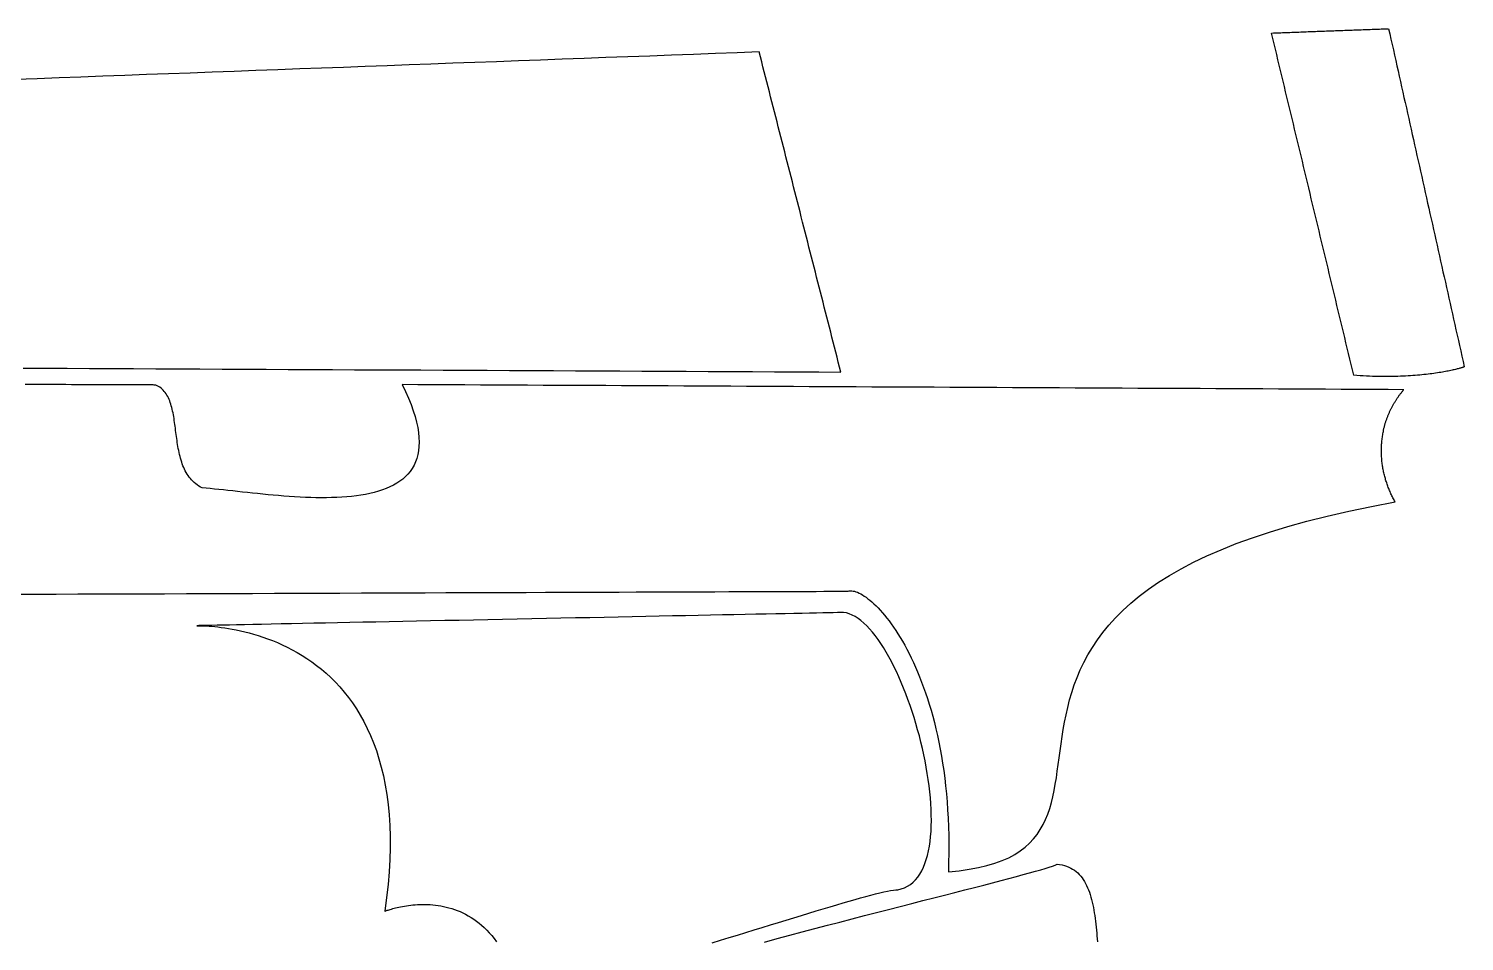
# Model space of a CAD drawing. Header units: metres. Extents: x 11 to 140, y -150 to -54.
# Drawn here: x 75.7 to 140.5, y -95.4 to -54.2 of the extents above; entities that cross this region are included whole.
import ezdxf

# ---------------------------------------------------------------- set-up
doc = ezdxf.new("R2010")
doc.units = ezdxf.units.M

msp = doc.modelspace()

# ---------------------------------------------------------------- linework, layer by layer
for points in [[(135.505952, -69.826632), (135.44804, -69.585332), (135.390128, -69.344032), (135.332216, -69.102732), (135.274304, -68.861432), (135.216392, -68.620132), (135.15848, -68.378832), (135.100568, -68.137532), (135.042656, -67.896232), (134.984744, -67.654932), (134.926832, -67.413632), (134.86892, -67.172332), (134.811008, -66.931032), (134.753096, -66.689732), (134.695184, -66.448432), (134.637272, -66.207132), (134.57936, -65.965832), (134.521448, -65.724532), (134.463536, -65.483232), (134.405624, -65.241932), (134.347712, -65.000632), (134.2898, -64.759332), (134.231888, -64.518032), (134.173976, -64.276732), (134.116064, -64.035432), (134.058152, -63.794132), (134.00024, -63.552832), (133.942328, -63.311532), (133.884416, -63.070232), (133.826504, -62.828932), (133.768592, -62.587632), (133.71068, -62.346332), (133.652768, -62.105032), (133.594856, -61.863732), (133.536944, -61.622432), (133.479032, -61.381132), (133.42112, -61.139832), (133.363208, -60.898532), (133.305296, -60.657232), (133.247384, -60.415932), (133.189472, -60.174632), (133.13156, -59.933332), (133.073648, -59.692032), (133.015736, -59.450732), (132.957824, -59.209432), (132.899912, -58.968132), (132.842, -58.726832), (132.784088, -58.485532), (132.726176, -58.244232), (132.668264, -58.002932), (132.610352, -57.761632), (132.55244, -57.520332), (132.494528, -57.279032), (132.436616, -57.037732), (132.378704, -56.796432), (132.320792, -56.555132), (132.26288, -56.313832), (132.204968, -56.072532), (132.147056, -55.831232), (132.089144, -55.589932), (132.031232, -55.348632), (131.97332, -55.107332), (131.915408, -54.866032), (131.857496, -54.624732), (131.799584, -54.383432), (131.882134, -54.380384), (131.964684, -54.377336), (132.047234, -54.374288), (132.129784, -54.37124), (132.212334, -54.368192), (132.294884, -54.365144), (132.377434, -54.362096), (132.459984, -54.359048), (132.542534, -54.356), (132.625084, -54.352952), (132.707634, -54.349904), (132.790184, -54.346856), (132.872734, -54.343808), (132.955284, -54.34076), (133.037834, -54.337712), (133.120384, -54.334664), (133.202934, -54.331616), (133.285484, -54.328568), (133.368034, -54.32552), (133.450584, -54.322472), (133.533134, -54.319424), (133.615684, -54.316376), (133.698234, -54.313328), (133.780784, -54.31028), (133.863334, -54.307232), (133.945884, -54.304184), (134.028434, -54.301136), (134.110984, -54.298088), (134.193534, -54.29504), (134.276084, -54.291992), (134.358634, -54.288944), (134.441184, -54.285896), (134.523734, -54.282848), (134.606284, -54.2798), (134.688834, -54.276752), (134.771384, -54.273704), (134.853934, -54.270656), (134.936484, -54.267608), (135.019034, -54.26456), (135.101584, -54.261512), (135.184134, -54.258464), (135.266684, -54.255416), (135.349234, -54.252368), (135.431784, -54.24932), (135.514334, -54.246272), (135.596884, -54.243224), (135.679434, -54.240176), (135.761984, -54.237128), (135.844534, -54.23408), (135.927084, -54.231032), (136.009634, -54.227984), (136.092184, -54.224936), (136.174734, -54.221888), (136.257284, -54.21884), (136.339834, -54.215792), (136.422384, -54.212744), (136.504934, -54.209696), (136.587484, -54.206648), (136.670034, -54.2036), (136.752584, -54.200552), (136.835134, -54.197504), (136.917684, -54.194456), (137.000234, -54.191408), (137.082784, -54.18836), (137.136124, -54.426866), (137.189464, -54.665372), (137.242804, -54.903878), (137.296144, -55.142384), (137.349484, -55.38089), (137.402824, -55.619396), (137.456164, -55.857902), (137.509504, -56.096408), (137.562844, -56.334914), (137.616184, -56.57342), (137.669524, -56.811926), (137.722864, -57.050432), (137.776204, -57.288938), (137.829544, -57.527444), (137.882884, -57.76595), (137.936224, -58.004456), (137.989564, -58.242962), (138.042904, -58.481468), (138.096244, -58.719974), (138.149584, -58.95848), (138.202924, -59.196986), (138.256264, -59.435492), (138.309604, -59.673998), (138.362944, -59.912504), (138.416284, -60.15101), (138.469624, -60.389516), (138.522964, -60.628022), (138.576304, -60.866528), (138.629644, -61.105034), (138.682984, -61.34354), (138.736324, -61.582046), (138.789664, -61.820552), (138.843004, -62.059058), (138.896344, -62.297564), (138.949684, -62.53607), (139.003024, -62.774576), (139.056364, -63.013082), (139.109704, -63.251588), (139.163044, -63.490094), (139.216384, -63.7286), (139.269724, -63.967106), (139.323064, -64.205612), (139.376404, -64.444118), (139.429744, -64.682624), (139.483084, -64.92113), (139.536424, -65.159636), (139.589764, -65.398142), (139.643104, -65.636648), (139.696444, -65.875154), (139.749784, -66.11366), (139.803124, -66.352166), (139.856464, -66.590672), (139.909804, -66.829178), (139.963144, -67.067684), (140.016484, -67.30619), (140.069824, -67.544696), (140.123164, -67.783202), (140.176504, -68.021708), (140.229844, -68.260214), (140.283184, -68.49872), (140.336524, -68.737226), (140.389864, -68.975732), (140.443204, -69.214238), (140.496544, -69.452744), (140.49756, -69.45376), (140.495782, -69.455792), (140.49121, -69.458586), (140.483844, -69.462142), (140.473684, -69.46646), (140.46073, -69.47154), (140.444982, -69.477128), (140.42644, -69.483478), (140.405358, -69.490336), (140.381482, -69.497956), (140.355066, -69.506084), (140.325856, -69.51472), (140.294106, -69.523864), (140.259562, -69.533262), (140.222478, -69.543168), (140.182854, -69.553582), (140.140436, -69.56425), (140.095478, -69.575172), (140.04798, -69.586348), (139.997942, -69.597778), (139.945364, -69.609462), (139.890246, -69.6214), (139.832588, -69.633338), (139.772644, -69.64553), (139.71016, -69.657722), (139.645136, -69.669914), (139.577572, -69.682106), (139.507722, -69.694298), (139.435332, -69.70649), (139.360656, -69.718682), (139.283694, -69.73062), (139.204192, -69.742558), (139.122404, -69.754242), (139.03833, -69.765672), (138.95197, -69.776848), (138.86307, -69.78777), (138.771884, -69.798438), (138.678412, -69.808598), (138.582908, -69.818504), (138.485118, -69.827902), (138.385042, -69.836792), (138.28268, -69.845174), (138.178286, -69.853048), (138.071606, -69.860414), (137.96264, -69.867272), (137.851642, -69.873368), (137.738358, -69.878956), (137.623042, -69.883782), (137.505694, -69.887846), (137.38606, -69.891148), (137.264394, -69.893688), (137.140696, -69.895466), (137.014966, -69.896228), (136.887204, -69.896228), (136.75741, -69.895212), (136.625584, -69.89318), (136.491726, -69.890132), (136.355836, -69.886068), (136.218168, -69.880988), (136.078468, -69.874892), (135.936736, -69.867526), (135.793226, -69.859144), (135.647684, -69.849492), (135.500364, -69.83857)], [(108.674408, -55.239158), (107.68711, -55.275734), (106.699812, -55.31231), (105.712514, -55.348886), (104.725216, -55.385462), (103.737918, -55.422038), (102.75062, -55.458614), (101.763322, -55.49519), (100.776024, -55.531766), (99.788726, -55.568342), (98.801428, -55.604918), (97.81413, -55.641494), (96.826832, -55.67807), (95.839534, -55.714646), (94.852236, -55.751222), (93.864938, -55.787798), (92.87764, -55.824374), (91.890342, -55.86095), (90.903044, -55.897526), (89.915746, -55.934102), (88.928448, -55.970678), (87.94115, -56.007254), (86.953852, -56.04383), (85.966554, -56.080406), (84.979256, -56.116982), (83.991958, -56.153558), (83.00466, -56.190134), (82.017362, -56.22671), (81.030064, -56.263286), (80.042766, -56.299862), (79.055468, -56.336438), (78.06817, -56.373014), (77.080872, -56.40959), (76.093574, -56.446166), (75.106276, -56.482742)], [(75.458574, -69.51218), (76.456032, -69.517006), (77.45349, -69.521832), (78.450948, -69.526658), (79.448406, -69.531484), (80.445864, -69.53631), (81.443322, -69.541136), (82.44078, -69.545962), (83.438238, -69.550788), (84.435696, -69.555614), (85.433154, -69.56044), (86.430612, -69.565266), (87.42807, -69.570092), (88.425528, -69.574918), (89.422986, -69.579744), (90.420444, -69.58457), (91.417902, -69.589396), (92.41536, -69.594222), (93.412818, -69.599048), (94.410276, -69.603874), (95.407734, -69.6087), (96.405192, -69.613526), (97.40265, -69.618352), (98.400108, -69.623178), (99.397566, -69.628004), (100.395024, -69.63283), (101.392482, -69.637656), (102.38994, -69.642482), (103.387398, -69.647308), (104.384856, -69.652134), (105.382314, -69.65696), (106.379772, -69.661786), (107.37723, -69.666612), (108.374688, -69.671438), (109.372146, -69.676264), (110.369604, -69.68109), (111.367062, -69.685916), (112.36452, -69.690742), (112.306862, -69.464936), (112.249204, -69.23913), (112.191546, -69.013324), (112.133888, -68.787518), (112.07623, -68.561712), (112.018572, -68.335906), (111.960914, -68.1101), (111.903256, -67.884294), (111.845598, -67.658488), (111.78794, -67.432682), (111.730282, -67.206876), (111.672624, -66.98107), (111.614966, -66.755264), (111.557308, -66.529458), (111.49965, -66.303652), (111.441992, -66.077846), (111.384334, -65.85204), (111.326676, -65.626234), (111.269018, -65.400428), (111.21136, -65.174622), (111.153702, -64.948816), (111.096044, -64.72301), (111.038386, -64.497204), (110.980728, -64.271398), (110.92307, -64.045592), (110.865412, -63.819786), (110.807754, -63.59398), (110.750096, -63.368174), (110.692438, -63.142368), (110.63478, -62.916562), (110.577122, -62.690756), (110.519464, -62.46495), (110.461806, -62.239144), (110.404148, -62.013338), (110.34649, -61.787532), (110.288832, -61.561726), (110.231174, -61.33592), (110.173516, -61.110114), (110.115858, -60.884308), (110.0582, -60.658502), (110.000542, -60.432696), (109.942884, -60.20689), (109.885226, -59.981084), (109.827568, -59.755278), (109.76991, -59.529472), (109.712252, -59.303666), (109.654594, -59.07786), (109.596936, -58.852054), (109.539278, -58.626248), (109.48162, -58.400442), (109.423962, -58.174636), (109.366304, -57.94883), (109.308646, -57.723024), (109.250988, -57.497218), (109.19333, -57.271412), (109.135672, -57.045606), (109.078014, -56.8198), (109.020356, -56.593994), (108.962698, -56.368188), (108.90504, -56.142382), (108.847382, -55.916576), (108.789724, -55.69077), (108.732066, -55.464964), (108.674408, -55.239158)], [(136.851644, -72.31761), (136.858756, -72.285606), (136.866122, -72.253856), (136.873742, -72.222106), (136.881616, -72.190356), (136.889744, -72.15886), (136.898126, -72.127364), (136.906762, -72.096122), (136.915652, -72.06488), (136.924796, -72.033638), (136.934194, -72.00265), (136.943846, -71.971662), (136.953752, -71.940674), (136.963912, -71.90994), (136.974326, -71.879206), (136.984994, -71.848726), (136.995916, -71.818246), (137.006838, -71.787766), (137.018014, -71.75754), (137.029444, -71.727314), (137.041128, -71.697342), (137.053066, -71.66737), (137.065258, -71.637398), (137.077704, -71.60768), (137.090404, -71.577962), (137.103358, -71.548498), (137.116312, -71.519034), (137.12952, -71.489824), (137.142982, -71.460614), (137.156698, -71.431404), (137.170668, -71.402448), (137.184892, -71.373492), (137.19937, -71.34479), (137.213848, -71.316088), (137.22858, -71.28764), (137.243566, -71.259192), (137.258806, -71.230998), (137.2743, -71.202804), (137.289794, -71.17461), (137.305542, -71.14667), (137.321544, -71.11873), (137.3378, -71.091044), (137.35431, -71.063358), (137.37082, -71.035926), (137.387584, -71.008494), (137.404602, -70.981316), (137.421874, -70.954138), (137.439146, -70.927214), (137.456672, -70.90029), (137.474452, -70.87362), (137.492486, -70.84695), (137.51052, -70.820534), (137.528808, -70.794118), (137.54735, -70.767956), (137.566146, -70.741794), (137.584942, -70.715886), (137.603992, -70.689978), (137.623296, -70.664324), (137.6426, -70.63867), (137.662158, -70.61327), (137.68197, -70.58787), (137.702036, -70.562724), (137.722102, -70.537578), (137.742422, -70.512686), (137.762996, -70.487794), (137.056876, -70.484238), (136.350756, -70.480682), (135.644636, -70.477126), (134.938516, -70.47357), (134.232396, -70.470014), (133.526276, -70.466458), (132.820156, -70.462902), (132.114036, -70.459346), (131.407916, -70.45579), (130.701796, -70.452234), (129.995676, -70.448678), (129.289556, -70.445122), (128.583436, -70.441566), (127.877316, -70.43801), (127.171196, -70.434454), (126.465076, -70.430898), (125.758956, -70.427342), (125.052836, -70.423786), (124.346716, -70.42023), (123.640596, -70.416674), (122.934476, -70.413118), (122.228356, -70.409562), (121.522236, -70.406006), (120.816116, -70.40245), (120.109996, -70.398894), (119.403876, -70.395338), (118.697756, -70.391782), (117.991636, -70.388226), (117.285516, -70.38467), (116.579396, -70.381114), (115.873276, -70.377558), (115.167156, -70.374002), (114.461036, -70.370446), (113.754916, -70.36689), (113.048796, -70.363334), (112.342676, -70.359778), (111.636556, -70.356222), (110.930436, -70.352666), (110.224316, -70.34911), (109.518196, -70.345554), (108.812076, -70.341998), (108.105956, -70.338442), (107.399836, -70.334886), (106.693716, -70.33133), (105.987596, -70.327774), (105.281476, -70.324218), (104.575356, -70.320662), (103.869236, -70.317106), (103.163116, -70.31355), (102.456996, -70.309994), (101.750876, -70.306438), (101.044756, -70.302882), (100.338636, -70.299326), (99.632516, -70.29577), (98.926396, -70.292214), (98.220276, -70.288658), (97.514156, -70.285102), (96.808036, -70.281546), (96.101916, -70.27799), (95.395796, -70.274434), (94.689676, -70.270878), (93.983556, -70.267322), (93.277436, -70.263766), (92.571316, -70.26021), (92.720414, -70.573138), (92.85224, -70.87362), (92.967048, -71.161656), (93.065346, -71.437754), (93.147642, -71.702168), (93.21419, -71.954898), (93.265498, -72.196452), (93.30182, -72.42683), (93.323664, -72.64654), (93.331284, -72.855582), (93.325188, -73.05421), (93.30563, -73.242678), (93.273118, -73.421494), (93.227906, -73.590658), (93.170502, -73.75017), (93.101414, -73.900538), (93.020896, -74.042016), (92.929456, -74.174858), (92.827348, -74.299064), (92.714826, -74.415142), (92.592398, -74.523092), (92.460572, -74.623422), (92.319602, -74.716132), (92.169996, -74.801476), (92.012262, -74.879962), (91.8464, -74.95159), (91.673172, -75.016614), (91.492832, -75.075288), (91.305634, -75.127866), (91.112086, -75.174348), (90.912696, -75.215242), (90.707718, -75.250802), (90.49766, -75.281028), (90.282776, -75.306428), (90.06332, -75.327002), (89.840054, -75.343004), (89.612978, -75.354942), (89.382854, -75.362816), (89.149936, -75.36688), (88.914478, -75.367388), (88.676988, -75.364594), (88.43772, -75.358752), (88.197182, -75.350116), (87.955882, -75.338686), (87.714074, -75.32497), (87.472266, -75.309222), (87.230712, -75.291442), (86.989666, -75.272138), (86.74989, -75.25131), (86.511384, -75.229212), (86.27491, -75.206098), (86.040722, -75.182476), (85.809074, -75.158346), (85.580474, -75.133962), (85.355176, -75.109578), (85.133688, -75.085194), (84.916518, -75.061318), (84.70392, -75.038204), (84.496148, -75.015852), (84.29371, -74.99477), (84.097114, -74.974958), (83.906614, -74.956924), (83.722718, -74.940668), (83.54568, -74.926444), (83.465162, -74.884026), (83.388708, -74.838306), (83.316318, -74.789538), (83.247738, -74.737722), (83.182714, -74.683112), (83.121246, -74.625708), (83.06308, -74.56551), (83.008216, -74.502772), (82.956654, -74.437494), (82.90814, -74.36993), (82.86242, -74.30008), (82.819748, -74.227944), (82.779616, -74.153776), (82.742024, -74.07783), (82.706972, -73.999852), (82.674206, -73.92035), (82.643726, -73.83907), (82.615278, -73.75652), (82.588862, -73.672446), (82.564224, -73.587102), (82.541364, -73.500742), (82.520028, -73.413366), (82.500216, -73.324974), (82.481674, -73.23582), (82.464402, -73.145904), (82.448146, -73.05548), (82.432906, -72.964548), (82.418682, -72.873108), (82.404966, -72.781414), (82.392012, -72.68972), (82.379566, -72.598026), (82.367374, -72.506332), (82.355436, -72.414892), (82.343752, -72.323706), (82.332068, -72.232774), (82.32013, -72.142604), (82.308192, -72.052942), (82.295746, -71.964042), (82.282792, -71.875904), (82.26933, -71.788782), (82.255106, -71.702676), (82.24012, -71.61784), (82.224118, -71.534274), (82.2071, -71.452232), (82.188812, -71.371714), (82.169254, -71.29272), (82.148172, -71.215504), (82.125566, -71.140066), (82.101182, -71.06666), (82.07502, -70.995286), (82.046826, -70.926198), (82.0166, -70.859396), (81.984088, -70.79488), (81.94929, -70.732904), (81.912206, -70.673722), (81.872582, -70.61708), (81.830164, -70.563486), (81.784952, -70.512686), (81.736946, -70.464934), (81.685892, -70.420484), (81.631536, -70.379336), (81.573878, -70.34149), (81.512918, -70.3072), (81.448402, -70.27672), (81.44129, -70.27672), (81.417922, -70.27672), (81.37906, -70.276466), (81.325212, -70.276212), (81.256886, -70.275958), (81.17459, -70.275704), (81.078832, -70.27545), (80.97012, -70.274942), (80.848962, -70.274434), (80.715866, -70.273926), (80.57134, -70.273418), (80.415892, -70.27291), (80.25003, -70.272148), (80.074262, -70.271386), (79.889096, -70.270624), (79.69504, -70.269862), (79.492856, -70.2691), (79.282798, -70.268338), (79.065374, -70.267576), (78.841346, -70.266814), (78.610968, -70.266052), (78.375002, -70.265036), (78.133702, -70.26402), (77.88783, -70.263004), (77.63764, -70.261988), (77.383894, -70.260972), (77.126846, -70.259956), (76.867258, -70.25894), (76.605638, -70.257924), (76.34224, -70.256908), (76.077826, -70.255892), (75.812904, -70.254876), (75.547982, -70.25386)], [(75.046586, -79.722726), (75.996546, -79.719424), (76.955396, -79.716122), (77.92212, -79.712566), (78.895702, -79.70901), (79.875126, -79.705454), (80.859122, -79.701898), (81.846928, -79.698342), (82.837274, -79.694786), (83.829144, -79.69123), (84.821522, -79.687674), (85.813392, -79.684118), (86.803484, -79.680562), (87.790782, -79.677006), (88.774524, -79.67345), (89.75344, -79.669894), (90.72626, -79.666338), (91.692222, -79.662782), (92.650056, -79.65948), (93.598746, -79.656178), (94.537276, -79.652876), (95.46463, -79.649574), (96.379792, -79.646272), (97.281492, -79.64297), (98.168968, -79.639922), (99.04095, -79.636874), (99.896168, -79.633826), (100.73386, -79.630778), (101.55301, -79.62773), (102.352348, -79.624936), (103.130858, -79.622142), (103.887524, -79.619348), (104.62133, -79.616808), (105.331006, -79.614268), (106.01579, -79.611728), (106.674412, -79.609442), (107.305856, -79.607156), (107.909106, -79.605124), (108.483146, -79.603092), (109.026706, -79.60106), (109.53877, -79.599282), (110.018322, -79.597504), (110.464346, -79.59598), (110.875826, -79.594456), (111.251746, -79.593186), (111.590836, -79.591916), (111.89208, -79.5909), (112.154462, -79.589884), (112.376966, -79.589122), (112.558576, -79.58836), (112.698022, -79.587852), (112.745266, -79.576168), (112.796574, -79.57058), (112.851946, -79.571342), (112.911128, -79.5782), (112.973866, -79.591408), (113.04016, -79.610966), (113.109756, -79.636874), (113.1824, -79.669132), (113.258092, -79.70774), (113.336578, -79.752698), (113.417604, -79.804006), (113.50117, -79.861918), (113.587022, -79.92618), (113.67516, -79.996792), (113.765076, -80.074008), (113.857024, -80.157828), (113.950496, -80.247998), (114.045492, -80.344772), (114.141758, -80.44815), (114.239294, -80.558132), (114.337846, -80.674718), (114.43716, -80.797908), (114.537236, -80.927956), (114.63782, -81.064608), (114.738912, -81.207864), (114.840004, -81.357978), (114.941096, -81.514696), (115.042188, -81.678272), (115.143026, -81.848706), (115.243356, -82.025744), (115.343178, -82.20964), (115.441984, -82.400394), (115.540028, -82.598006), (115.636802, -82.80273), (115.732306, -83.014312), (115.82654, -83.232752), (115.918996, -83.45805), (116.009674, -83.69046), (116.098574, -83.929728), (116.185442, -84.176108), (116.270024, -84.4296), (116.352066, -84.690204), (116.431568, -84.95792), (116.508276, -85.232748), (116.58219, -85.514688), (116.653056, -85.80374), (116.72062, -86.099904), (116.784882, -86.40318), (116.845334, -86.713822), (116.90223, -87.031576), (116.955062, -87.356696), (117.004084, -87.688928), (117.048788, -88.028526), (117.089174, -88.37549), (117.124988, -88.72982), (117.155976, -89.091516), (117.182138, -89.460578), (117.20322, -89.837006), (117.219222, -90.2208), (117.22989, -90.61196), (117.23497, -91.01074), (117.234462, -91.416886), (117.227858, -91.830652), (117.215412, -92.251784), (117.702076, -92.206318), (118.153688, -92.145358), (118.571772, -92.069158), (118.957598, -91.978226), (119.312944, -91.87307), (119.638826, -91.753944), (119.937022, -91.621356), (120.208802, -91.475814), (120.455436, -91.317572), (120.678702, -91.147138), (120.87987, -90.96502), (121.06021, -90.771472), (121.221246, -90.567002), (121.364502, -90.352118), (121.491502, -90.127074), (121.603516, -89.892378), (121.701814, -89.648284), (121.788174, -89.395554), (121.863612, -89.134442), (121.929906, -88.865202), (121.988326, -88.588596), (122.040396, -88.304878), (122.087386, -88.014302), (122.131074, -87.71763), (122.172476, -87.414862), (122.21337, -87.10676), (122.254772, -86.793578), (122.29846, -86.475824), (122.345704, -86.154006), (122.398028, -85.828378), (122.456956, -85.499448), (122.523758, -85.167724), (122.599704, -84.83346), (122.686572, -84.497164), (122.785632, -84.159344), (122.898154, -83.820254), (123.025662, -83.480402), (123.16968, -83.140296), (123.331732, -82.80019), (123.513088, -82.460592), (123.715272, -82.121756), (123.939554, -81.784444), (124.187458, -81.44891), (124.460254, -81.115408), (124.75972, -80.7847), (125.087126, -80.456786), (125.443742, -80.132428), (125.831092, -79.81188), (126.2507, -79.49565), (126.703836, -79.184246), (127.192024, -78.877922), (127.716788, -78.577186), (128.279398, -78.282546), (128.881378, -77.994256), (129.523998, -77.712824), (130.209036, -77.438758), (130.937508, -77.172312), (131.711192, -76.913994), (132.531358, -76.664058), (133.399276, -76.423266), (134.316724, -76.191872), (135.284972, -75.97013), (136.30529, -75.758548), (137.379202, -75.557634), (137.353548, -75.512168), (137.328402, -75.466448), (137.303764, -75.420474), (137.279634, -75.374246), (137.256012, -75.32751), (137.232898, -75.28052), (137.210292, -75.23353), (137.188194, -75.186286), (137.166604, -75.138788), (137.145522, -75.091036), (137.124948, -75.04303), (137.104882, -74.99477), (137.085324, -74.946256), (137.066274, -74.897488), (137.047986, -74.84872), (137.030206, -74.799698), (137.012934, -74.750422), (136.99617, -74.700892), (136.979914, -74.651362), (136.964166, -74.601578), (136.948926, -74.55154), (136.934448, -74.501502), (136.920478, -74.45121), (136.907016, -74.400664), (136.894062, -74.350118), (136.881616, -74.299318), (136.869932, -74.248518), (136.858756, -74.197464), (136.848088, -74.14641), (136.837928, -74.095102), (136.82853, -74.043794), (136.81964, -73.992232), (136.811258, -73.94067), (136.803384, -73.889108), (136.796272, -73.837292), (136.789668, -73.785476), (136.783572, -73.73366), (136.778238, -73.68159), (136.773412, -73.62952), (136.769094, -73.57745), (136.765538, -73.52538), (136.76249, -73.47331), (136.760204, -73.420986), (136.758426, -73.368662), (136.757156, -73.316338), (136.756648, -73.264014), (136.756648, -73.21169), (136.75741, -73.159366), (136.75868, -73.107042), (136.760712, -73.054718), (136.763252, -73.002394), (136.766554, -72.95007), (136.770364, -72.897746), (136.774936, -72.845422), (136.780016, -72.793098), (136.785858, -72.740774), (136.792208, -72.68845), (136.79932, -72.636126), (136.807194, -72.584056), (136.815576, -72.531986), (136.82472, -72.479916), (136.834372, -72.427846), (136.844786, -72.37603), (136.855962, -72.324214)], [(106.557318, -95.459804), (106.938318, -95.34398), (107.318302, -95.227902), (107.696762, -95.112078), (108.072936, -94.996762), (108.446316, -94.881954), (108.81614, -94.768162), (109.181646, -94.65564), (109.542326, -94.544642), (109.897672, -94.435676), (110.246922, -94.328742), (110.589314, -94.224094), (110.924086, -94.12224), (111.25073, -94.02318), (111.568738, -93.927422), (111.877348, -93.83522), (112.175798, -93.746828), (112.46358, -93.6625), (112.739932, -93.58249), (113.004346, -93.507052), (113.25606, -93.436694), (113.494312, -93.371416), (113.718594, -93.311472), (113.928398, -93.25737), (114.122708, -93.209364), (114.30127, -93.167708), (114.463068, -93.132656), (114.607594, -93.104462), (114.73434, -93.08338), (114.842544, -93.069664), (114.931444, -93.063568), (115.0874, -93.026738), (115.233958, -92.97416), (115.371372, -92.906596), (115.499642, -92.824554), (115.619022, -92.728288), (115.729766, -92.61856), (115.831874, -92.495878), (115.9256, -92.36075), (116.010944, -92.21343), (116.08816, -92.05468), (116.157502, -91.885008), (116.21897, -91.704922), (116.272818, -91.514676), (116.319046, -91.315032), (116.357908, -91.106498), (116.389658, -90.889582), (116.414296, -90.664792), (116.432076, -90.432382), (116.442998, -90.193114), (116.447316, -89.947496), (116.445284, -89.696036), (116.436902, -89.439242), (116.422424, -89.177622), (116.402104, -88.91143), (116.375942, -88.641428), (116.344192, -88.368124), (116.306854, -88.092026), (116.264182, -87.813642), (116.21643, -87.53348), (116.163598, -87.252048), (116.10594, -86.969854), (116.043456, -86.687152), (115.9764, -86.404704), (115.905026, -86.123018), (115.829334, -85.842602), (115.749578, -85.563964), (115.665758, -85.287612), (115.578128, -85.014054), (115.486942, -84.743798), (115.3922, -84.477352), (115.294156, -84.215224), (115.193064, -83.957922), (115.088924, -83.705954), (114.98199, -83.459828), (114.872262, -83.220052), (114.759994, -82.987134), (114.645186, -82.761582), (114.528346, -82.543904), (114.40922, -82.334608), (114.288316, -82.134202), (114.165634, -81.943194), (114.041174, -81.762092), (113.915444, -81.591404), (113.788444, -81.431638), (113.660174, -81.283302), (113.530888, -81.147158), (113.40084, -81.02346), (113.27003, -80.912716), (113.138712, -80.815434), (113.006886, -80.732122), (112.87506, -80.663288), (112.74298, -80.60944), (112.611154, -80.571086), (112.479582, -80.548734), (112.360964, -80.551274), (112.20704, -80.554322), (112.01908, -80.558132), (111.798354, -80.562704), (111.545878, -80.567784), (111.262922, -80.573626), (110.950756, -80.579976), (110.610396, -80.586834), (110.243112, -80.594454), (109.850174, -80.602582), (109.432598, -80.611218), (108.991654, -80.620108), (108.528612, -80.629506), (108.044488, -80.639412), (107.540552, -80.649826), (107.018074, -80.660494), (106.478324, -80.671416), (105.922318, -80.682846), (105.351072, -80.69453), (104.76611, -80.706468), (104.168448, -80.71866), (103.559356, -80.731106), (102.93985, -80.743806), (102.3112, -80.75676), (101.674676, -80.769714), (101.031294, -80.782922), (100.382324, -80.79613), (99.729036, -80.809592), (99.072446, -80.823054), (98.414078, -80.836516), (97.754694, -80.849978), (97.095818, -80.86344), (96.438466, -80.876902), (95.783908, -80.890364), (95.13316, -80.903572), (94.487492, -80.91678), (93.848174, -80.929734), (93.216476, -80.942688), (92.593414, -80.955388), (91.980004, -80.967834), (91.37777, -80.980026), (90.787728, -80.991964), (90.211148, -81.003648), (89.649046, -81.015078), (89.102946, -81.026254), (88.57361, -81.037176), (88.062562, -81.04759), (87.570818, -81.05775), (87.099648, -81.067402), (86.650068, -81.076546), (86.223602, -81.085182), (85.821266, -81.09331), (85.444076, -81.10093), (85.093302, -81.108042), (84.770214, -81.114646), (84.476082, -81.120742), (84.211922, -81.126076), (83.979004, -81.130902), (83.778344, -81.134966), (83.611466, -81.138268), (83.479132, -81.141062), (83.382866, -81.143094), (83.323684, -81.144364), (83.302856, -81.144872), (83.310476, -81.144618), (83.332828, -81.14411), (83.369404, -81.143856), (83.419696, -81.14411), (83.482942, -81.145126), (83.558888, -81.147158), (83.647026, -81.150714), (83.746848, -81.155794), (83.857592, -81.162906), (83.979004, -81.172558), (84.110322, -81.18475), (84.251292, -81.19999), (84.401152, -81.218532), (84.559648, -81.24063), (84.726018, -81.266792), (84.899754, -81.297272), (85.080602, -81.332324), (85.2678, -81.372202), (85.46084, -81.417414), (85.659214, -81.468214), (85.862414, -81.524856), (86.069932, -81.587594), (86.28126, -81.656936), (86.49589, -81.733136), (86.713314, -81.816448), (86.93277, -81.907126), (87.154004, -82.005678), (87.376508, -82.112358), (87.59952, -82.22742), (87.822786, -82.351118), (88.045798, -82.48396), (88.267794, -82.6262), (88.488266, -82.778092), (88.70696, -82.93989), (88.923114, -83.112102), (89.13622, -83.294982), (89.346024, -83.488784), (89.551764, -83.694016), (89.752932, -83.910678), (89.94902, -84.139278), (90.13952, -84.380324), (90.323924, -84.633816), (90.501724, -84.900262), (90.672412, -85.179916), (90.83548, -85.473032), (90.990166, -85.779864), (91.136216, -86.10092), (91.273122, -86.436454), (91.400122, -86.78672), (91.516962, -87.152226), (91.62288, -87.533226), (91.717622, -87.929974), (91.800426, -88.342724), (91.871038, -88.771984), (91.928696, -89.217754), (91.972892, -89.680542), (92.003118, -90.160856), (92.01912, -90.658696), (92.020136, -91.17457), (92.005658, -91.708732), (91.975178, -92.26169), (91.928188, -92.833444), (91.863926, -93.424502), (91.782138, -94.035118), (91.78544, -94.033848), (91.795092, -94.030038), (91.81084, -94.024196), (91.83243, -94.016322), (91.859862, -94.00667), (91.892882, -93.99524), (91.93149, -93.98254), (91.975432, -93.96857), (92.024454, -93.953584), (92.078556, -93.937582), (92.137484, -93.921072), (92.200984, -93.904054), (92.269056, -93.886782), (92.341192, -93.86951), (92.417646, -93.852492), (92.49791, -93.835728), (92.581984, -93.819472), (92.669868, -93.803978), (92.761054, -93.7895), (92.855542, -93.776038), (92.953078, -93.7641), (93.053662, -93.753686), (93.15704, -93.74505), (93.262958, -93.738192), (93.371416, -93.73362), (93.48216, -93.731334), (93.594936, -93.731588), (93.709744, -93.734636), (93.82633, -93.740478), (93.94444, -93.749368), (94.064074, -93.76156), (94.184978, -93.777308), (94.306898, -93.796866), (94.429834, -93.820234), (94.553532, -93.84792), (94.677738, -93.879924), (94.802452, -93.916246), (94.927166, -93.957394), (95.052134, -94.003368), (95.177102, -94.054422), (95.301562, -94.11081), (95.425768, -94.172786), (95.549466, -94.24035), (95.672402, -94.313756), (95.794322, -94.393258), (95.915226, -94.47911), (96.03486, -94.571566), (96.15297, -94.670626), (96.269556, -94.776544), (96.384364, -94.889574), (96.49714, -95.00997), (96.607884, -95.137732), (96.716342, -95.273114), (96.82226, -95.416624)], [(108.915962, -95.429578), (109.484414, -95.275654), (110.053882, -95.122746), (110.623096, -94.971108), (111.19104, -94.82074), (111.756698, -94.671896), (112.319054, -94.52483), (112.876838, -94.379542), (113.429034, -94.23654), (113.974372, -94.095824), (114.511836, -93.957394), (115.04041, -93.821758), (115.558824, -93.688916), (116.066062, -93.559122), (116.561108, -93.43263), (117.042946, -93.30944), (117.510306, -93.189806), (117.961918, -93.073982), (118.39702, -92.962222), (118.814342, -92.854526), (119.212868, -92.751148), (119.591328, -92.652342), (119.948706, -92.558108), (120.283986, -92.4687), (120.595898, -92.384372), (120.883426, -92.305378), (121.145554, -92.231972), (121.381012, -92.164154), (121.588784, -92.102178), (121.767854, -92.046044), (121.916952, -91.99626), (122.035062, -91.952826), (122.121168, -91.915742), (122.23623, -91.92895), (122.345958, -91.948508), (122.450606, -91.974162), (122.550428, -92.005658), (122.645424, -92.042996), (122.735594, -92.085922), (122.821192, -92.134182), (122.902472, -92.187776), (122.979434, -92.24645), (123.052078, -92.310204), (123.120658, -92.37853), (123.185428, -92.451428), (123.246388, -92.528898), (123.303792, -92.610686), (123.35764, -92.696538), (123.408186, -92.7862), (123.45543, -92.879672), (123.499626, -92.976954), (123.540774, -93.077538), (123.579128, -93.181424), (123.614942, -93.288358), (123.648216, -93.39834), (123.67895, -93.511116), (123.707398, -93.626432), (123.733814, -93.744288), (123.758198, -93.86443), (123.78055, -93.986604), (123.801124, -94.11081), (123.820174, -94.236794), (123.8377, -94.364302), (123.853956, -94.493334), (123.868942, -94.623636), (123.882912, -94.754954), (123.89612, -94.887288), (123.908312, -95.020384), (123.919996, -95.154242), (123.931172, -95.288608), (123.94184, -95.423228)]]:
    msp.add_lwpolyline(points)

doc.saveas('drawing.dxf')
